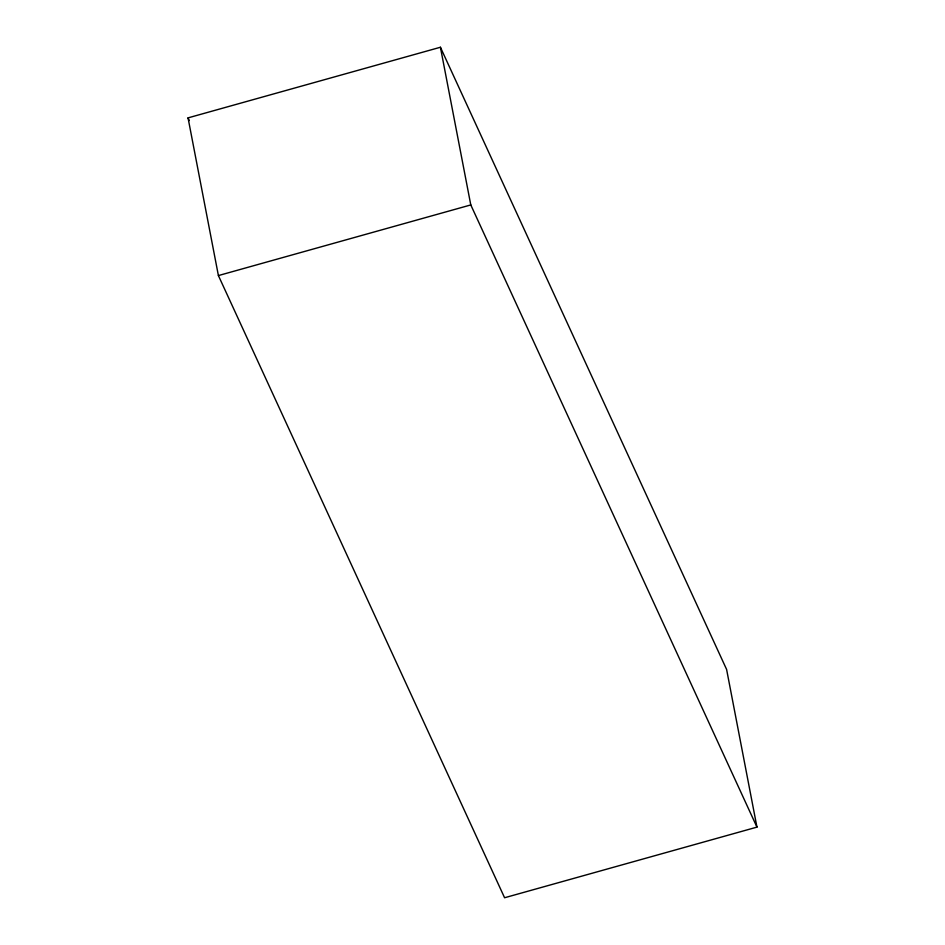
<?xml version="1.0" encoding="UTF-8"?>
<svg xmlns="http://www.w3.org/2000/svg" width="945" height="945" viewBox="0 0 945 945"><rect width="100%" height="100%" fill="white"/><g stroke="black" fill="none" stroke-linecap="round" stroke-linejoin="round"><path stroke-width="1.42" d="M188.043 117.877L440.417 47.25L726.599 669.426L756.957 827.123L504.583 897.75L218.401 275.574L188.043 117.877L189.272 120.558M218.401 275.574L470.787 204.935L756.957 827.123M440.417 47.25L470.787 204.935"/></g></svg>
